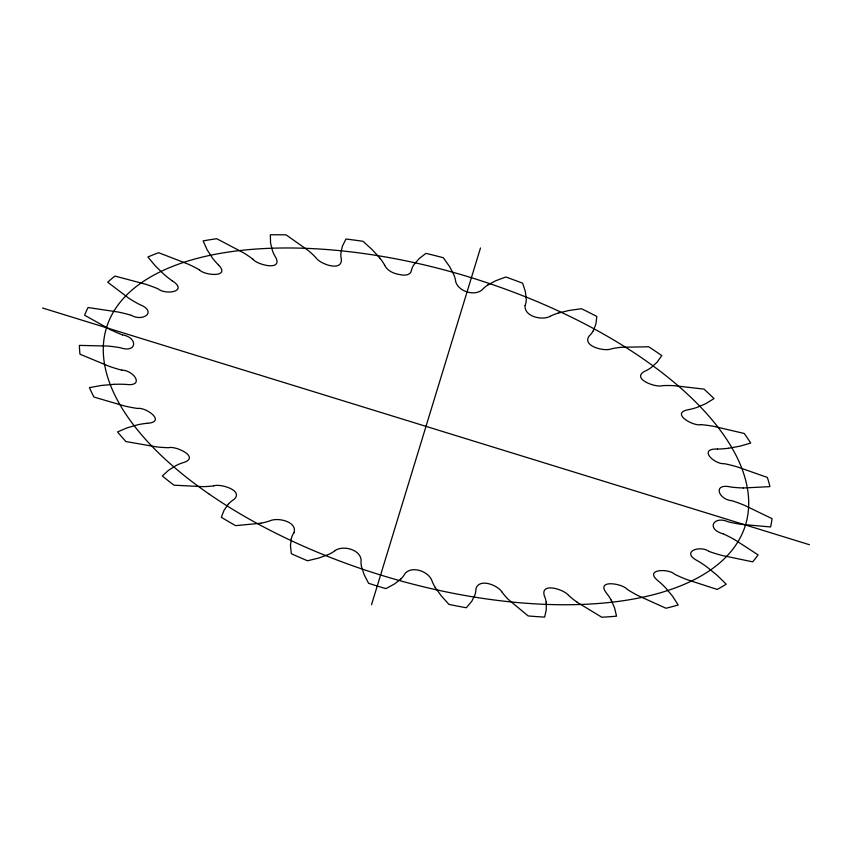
<?xml version="1.0" encoding="UTF-8"?>
<svg xmlns="http://www.w3.org/2000/svg" width="852" height="852" viewBox="0 0 852 852"><rect width="100%" height="100%" fill="white"/><g stroke="black" fill="none" stroke-linecap="round" stroke-linejoin="round"><path stroke-width="1.28" d="M411.473 270.404C410.536 275.611 403.912 275.611 399.876 274.6M291.331 538.421L290.468 545.706L291.352 553.747A359.139 166.949 17.2 0 0 307.54 560.765L318.861 558.017L328.435 554.503A77.159 35.869 17.2 0 0 335.187 550.573M371.515 604.75L480.485 247.985M525.088 305.474C523.905 316.465 541.957 320.757 550.168 316.348M593.28 330.842L595.878 324.069L596.815 316.454A359.139 166.949 17.2 0 0 581.479 308.722L568.966 310.501L558.103 313.11M293.983 532.713C297.646 521.829 278.242 517.185 270.212 520.721A77.159 35.869 17.2 0 1 261.106 523.171M228.379 504.065L224.076 510.231L221.328 517.302A359.139 166.949 17.2 0 0 235.61 525.652L261.138 523.192M401.004 578.902L394.359 584.057L385.86 588.636A359.139 166.949 17.2 0 1 368.639 583.322L364.155 574.738L361.536 566.729A77.159 35.869 17.2 0 1 361.12 560.147C360.407 549.572 343.218 544.96 335.124 550.552M487.695 285.069L495.864 280.702L505.843 277.017A359.139 166.949 17.2 0 1 522.659 283.226L525.365 291.597L526.248 299.297A77.159 35.869 17.2 0 1 525.151 305.495M213.682 485.821C220.423 483.489 244.183 490.401 233.895 499.517A77.159 35.869 17.2 0 0 228.432 504.086M728.407 448.28L739.909 446.182L750.718 443.061A359.139 166.949 17.2 0 0 744.233 433.466L713.529 426.288A77.159 35.869 17.2 0 0 700.834 424.615M147.471 423.306C166.566 421.878 145.99 406.905 137.406 408.438A77.159 35.869 17.2 0 1 124.498 405.978L93.976 397.085A359.139 166.949 17.2 0 1 89.407 387.628L101.463 385.455L114.019 384.316M717.341 449.036C697.575 448.493 714.381 464.606 724.434 463.69A77.159 35.869 17.2 0 1 737.395 466.917L767.332 477.429A359.139 166.949 17.2 0 1 769.931 486.63L743.349 487.983M700.845 424.647C693.326 426.522 670.236 413.295 687.958 409.769A77.159 35.869 17.2 0 0 697.117 407.362L705.744 403.699L714.008 398.587A359.139 166.949 17.2 0 0 703.976 389.119L674.145 385.679A77.159 35.869 17.2 0 0 662.419 385.658C655.88 387.958 631.162 378.767 644.453 371.408A77.159 35.869 17.2 0 0 651.247 367.51L656.998 362.313L661.77 355.614A359.139 166.949 17.2 0 0 648.723 346.775L621.396 347.265A77.159 35.869 17.2 0 0 611.257 348.894C604.281 351.759 581.778 346.114 589.169 336.007A77.159 35.869 17.2 0 0 593.226 330.821M399.45 274.514C393.581 273.63 387.372 270.829 384.646 265.249M121.772 370.141C133.572 370.087 145.447 386.904 125.787 384.39A77.159 35.869 17.2 0 0 114.04 384.348M131.283 315.336C143.381 322.141 157.492 311.47 139.643 304.537A77.159 35.869 17.2 0 1 128.971 298.317L107.693 282.225A359.139 166.949 17.2 0 1 114.977 276.069L145.628 284.238A77.159 35.869 17.2 0 1 158.174 288.881C165.927 295.367 188.952 291.427 172.2 280.766M42.6 308.019L809.4 544.705M709.194 551.457C699.439 544.694 680.216 552.107 697.916 560.989A77.159 35.869 17.2 0 1 707.661 567.57L717.043 575.217L726.223 584.184A359.139 166.949 17.2 0 1 717.16 589.435L686.914 579.605A77.159 35.869 17.2 0 1 674.837 574.354C668.607 568.167 643.26 569.04 658.245 580.968A77.159 35.869 17.2 0 1 665.763 588.029L672.377 595.953L678.181 604.984A359.139 166.949 17.2 0 1 665.944 608.243L637.733 595.473A77.159 35.869 17.2 0 1 627.083 589.243C622.599 583.62 596.198 579.147 606.06 592.609A77.159 35.869 17.2 0 1 610.937 599.765M122.528 334.868C138.184 337.648 137.129 353.399 120.292 347.744A77.159 35.869 17.2 0 0 107.597 346.04L79.396 345.39A359.139 166.949 17.2 0 0 79.981 354.208L108.907 366.211A77.159 35.869 17.2 0 0 121.761 370.173M722.922 533.746C705.797 528.943 713.667 515.322 728.258 521.839A77.159 35.869 17.2 0 0 741.176 524.331L770.591 526.951A359.139 166.949 17.2 0 0 772.029 518.644L744.488 505.321A77.159 35.869 17.2 0 0 731.932 500.699C718.172 499.623 712.357 482.658 731.027 487.067A77.159 35.869 17.2 0 0 743.327 487.951M110.419 329.671L84.636 315.219A359.139 166.949 17.2 0 1 88.076 307.529L118.311 312.045A77.159 35.869 17.2 0 1 131.283 315.304M734.403 539.497L758.078 554.876A359.139 166.949 17.2 0 1 752.678 561.841L722.027 555.461A77.159 35.869 17.2 0 1 709.183 551.489M199.464 269.892C204.629 275.643 231.148 277.816 218.442 264.855M577.145 602.236L601.789 617.242A359.139 166.949 17.2 0 0 616.55 616.156L614.569 607.902L610.98 599.765M252.991 259.306C257.208 264.802 282.683 271.319 275.867 257.645A77.159 35.869 17.2 0 1 272.427 250.584L270.563 243.033L270.35 234.801A359.139 166.949 17.2 0 1 286.08 234.843L308.435 250.658A77.159 35.869 17.2 0 1 315.911 257.73C319.99 263.971 341.929 272.107 341.396 259.53A77.159 35.869 17.2 0 1 340.928 252.948L342.387 246.175L345.976 239.029A359.139 166.949 17.2 0 1 362.984 241.286L372.356 249.817L379.875 258.103M568.54 595.346C564.28 589.584 540.754 581.991 544.162 595.292A77.159 35.869 17.2 0 1 546.132 602.151M502.275 592.353C497.589 584.887 479.026 577.826 475.906 588.86A77.159 35.869 17.2 0 1 474.862 595.069L471.752 601.32L466.332 607.753A359.139 166.949 17.2 0 1 449.015 604.43L441.176 595.772L435.212 587.465M546.185 602.162L546.302 609.691L544.641 617.104A359.139 166.949 17.2 0 1 528.155 615.943L508.399 599.52A77.159 35.869 17.2 0 1 502.211 592.353M487.738 285.09A77.159 35.869 17.2 0 0 482.285 289.669C474.766 296.645 458.088 291.437 455.66 281.458A77.159 35.869 17.2 0 0 453.765 274.6L449.728 266.772L443.285 257.709A359.139 166.949 17.2 0 0 425.904 253.363L418.992 258.763L413.965 264.642A77.159 35.869 17.2 0 0 411.409 270.382M550.115 316.316A77.159 35.869 17.2 0 1 558.145 313.142M728.375 448.248A77.159 35.869 17.2 0 1 717.373 449.068M722.943 533.725A77.159 35.869 17.2 0 1 734.381 539.508M577.177 602.226A77.159 35.869 17.2 0 1 568.486 595.356M435.265 587.465A77.159 35.869 17.2 0 1 431.826 580.404C428.343 571.277 411.772 565.43 404.988 573.577A77.159 35.869 17.2 0 1 400.951 578.881M291.373 538.432A77.159 35.869 17.2 0 1 293.919 532.681M213.724 485.853A77.159 35.869 17.2 0 1 202.691 486.641L173.946 485.182A359.139 166.949 17.2 0 1 162.327 475.959L168.579 470.251L176.087 465.533A77.159 35.869 17.2 0 1 184.117 462.348C199.996 456.97 175.459 445.575 168.611 447.705A77.159 35.869 17.2 0 1 156.331 446.863L125.872 441.538A359.139 166.949 17.2 0 1 117.555 431.943L126.959 427.896L137.268 424.882A77.159 35.869 17.2 0 1 147.428 423.274M122.507 334.9A77.159 35.869 17.2 0 1 110.441 329.649M172.157 280.777A77.159 35.869 17.2 0 1 163.509 273.897L155.458 266.058L147.918 256.995A359.139 166.949 17.2 0 1 158.642 252.714L188.068 264.088A77.159 35.869 17.2 0 1 199.506 269.871M218.389 264.855A77.159 35.869 17.2 0 1 212.212 257.687L207.111 249.785L203.127 240.903A359.139 166.949 17.2 0 1 216.717 238.72L243.321 252.693A77.159 35.869 17.2 0 1 253.044 259.296M379.832 258.103A77.159 35.869 17.2 0 1 384.699 265.26M209.315 494.192A334.378 155.426 17.2 0 0 741.442 535.333A334.378 155.426 17.2 0 0 327.232 249.561A334.378 155.426 17.2 0 0 209.315 494.192"/></g></svg>
